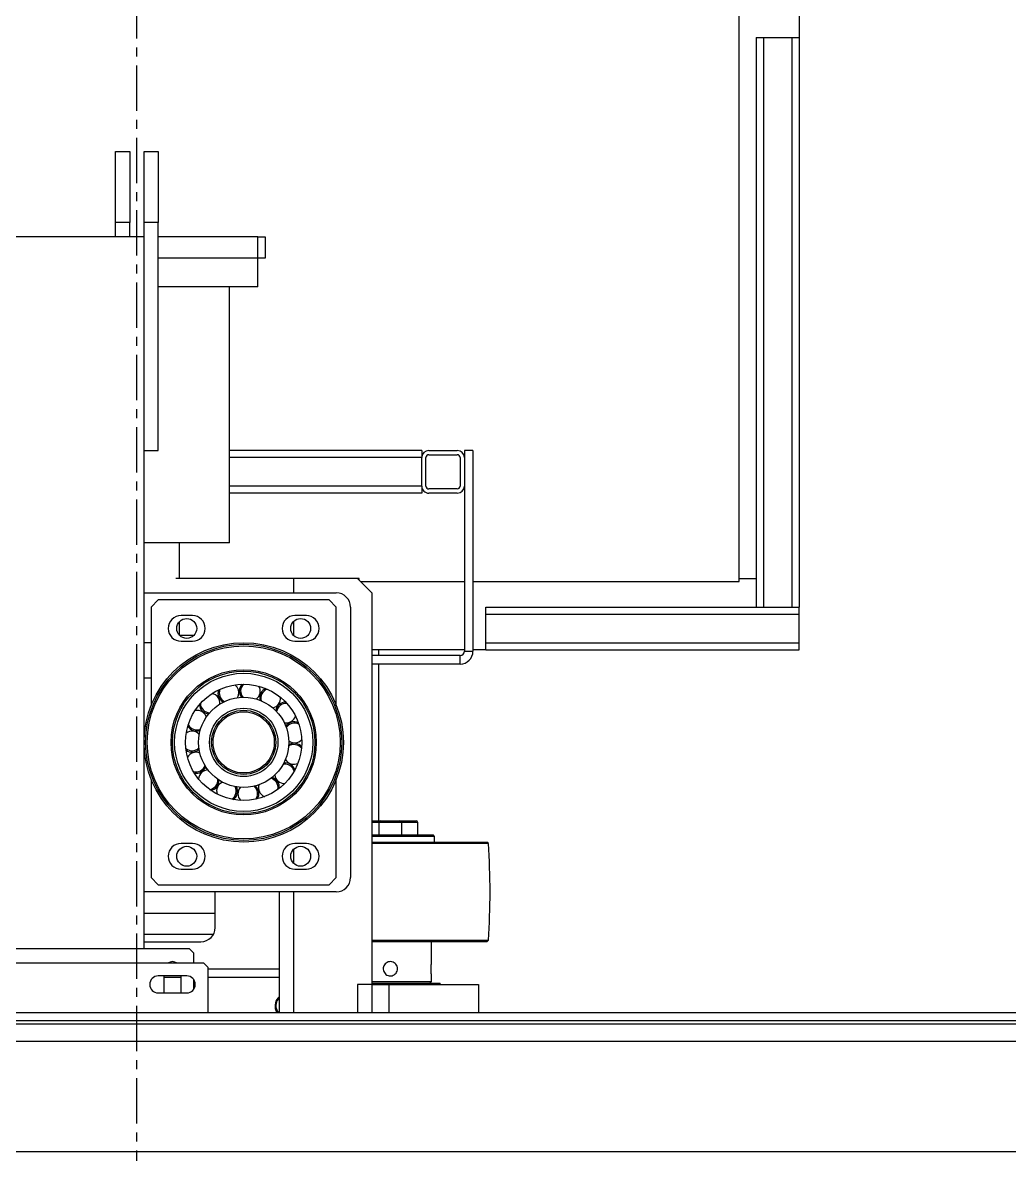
# Model space of a CAD drawing. Header units: millimetres. Extents: x 6622 to 532820, y 3370 to 359312.
# Drawn here: x 463070 to 463763, y 313241 to 314035 of the extents above; entities that cross this region are included whole.
import ezdxf

# ---------------------------------------------------------------- set-up
doc = ezdxf.new("R2010")
doc.units = ezdxf.units.MM
doc.linetypes.add('CENTER', pattern=[50.8, 31.75, -6.35, 6.35, -6.35])

# ---------------------------------------------------------------- blocks, each defined once
blk = doc.blocks.new('A$C6F3A12F4')
at = {"color": 2, "linetype": 'Continuous', "lineweight": 25}
for p, q in [((1285.2, 2635), (1285.2, 1065)), ((1290.6, 1065), (1290.6, 2635)), ((1293.2, 2635), (1293.2, 1065)), ((1305.2, 2614), (1305.2, 1085.91)), ((1382.6, 1085.91), (1382.6, 2614)), ((72.2, 2315), (600.2, 2315)), ((600.2, 2310), (600.2, 2315)), ((600.2, 2315), (1000.2, 2315)), ((1000.2, 2310), (1000.2, 2315)), ((1005.2, 2315), (1000.2, 2315)), ((1005.2, 2095), (1005.2, 2315)), ((1025.2, 2315), (1005.2, 2315)), ((1025.2, 2095), (1025.2, 2315)), ((1030.2, 2315), (1025.2, 2315)), ((1030.2, 2095), (1030.2, 2315)), ((600.2, 2310), (1000.2, 2310)), ((600.2, 2290), (600.2, 2310)), ((1000.2, 2290), (1000.2, 2310)), ((600.2, 2290), (1000.2, 2290)), ((600.2, 2285), (600.2, 2290)), ((1000.2, 2285), (1000.2, 2290)), ((600.2, 2285), (1000.2, 2285)), ((980.2, 2273), (980.2, 2285)), ((1000.2, 2095), (1000.2, 2285)), ((982.2, 2273), (67.2, 2273)), ((982.2, 2086), (982.2, 2273)), ((1005.2, 2095), (1000.2, 2095)), ((1025.2, 2095), (1005.2, 2095)), ((1030.2, 2095), (1025.2, 2095)), ((1030.2, 2095), (1030.2, 2086)), ((1166.27, 2096.85), (1165.2, 2095.77)), ((1165.2, 2090.53), (1165.2, 2095.77)), ((1165.2, 2015), (1165.2, 2090.53)), ((1166.27, 2096.85), (1166.27, 2015)), ((1235.2, 2095.7), (1234.2, 2096.84)), ((1234.2, 2091.52), (1234.2, 2096.84)), ((1234.2, 2015), (1234.2, 2091.52)), ((1235.2, 2095.7), (1235.2, 2090.46)), ((1235.2, 2090.46), (1235.2, 2015)), ((890.2, 2086), (1031.2, 2086)), ((890.2, 2086), (890.2, 2080)), ((1031.2, 2080), (1031.2, 2086)), ((1265.2, 2027), (1265.2, 2090)), ((1265.2, 2090), (1285.2, 2090)), ((890.2, 2080), (895.2, 2080)), ((890.2, 2055), (890.2, 2075)), ((893.2, 2055), (893.2, 2075)), ((895.2, 2080), (915.2, 2080)), ((895.2, 2077), (915.2, 2077)), ((915.2, 2080), (1031.2, 2080)), ((917.2, 2075), (917.2, 2055)), ((920.2, 2075), (920.2, 2055)), ((982.2, 2007), (982.2, 2080)), ((1030.2, 2080), (1030.2, 2015)), ((1040.2, 2077), (1034.2, 2077)), ((1034.2, 2077), (1034.2, 2015)), ((1040.2, 2077), (1040.2, 2015)), ((1161.2, 2059), (1160.2, 2058)), ((1165.2, 2059), (1161.2, 2059)), ((1161.2, 2059), (1161.2, 2015)), ((1265.2, 2063), (1264.2, 2063)), ((1264.2, 2015), (1264.2, 2063)), ((915.2, 2053), (895.2, 2053)), ((1160.2, 2015), (1160.2, 2058)), ((1249.26, 2057), (1235.2, 2057)), ((1263.2, 2057), (1259.2, 2057)), ((1264.2, 2056), (1263.2, 2057)), ((1263.2, 2015), (1263.2, 2057)), ((890.2, 2050), (890.2, 1915)), ((890.2, 2050), (895.2, 2050)), ((915.2, 2050), (895.2, 2050)), ((895.2, 2050), (895.2, 1915)), ((915.2, 2050), (920.2, 2050)), ((915.2, 2050), (915.2, 1915)), ((920.2, 2050), (920.2, 1915)), ((1150.2, 2034.75), (1150.2, 2046.01)), ((1160.2, 2047.26), (1151.45, 2047.26)), ((1151.45, 2047.26), (1151.45, 2036)), ((1150.2, 2021.25), (1150.2, 2034.75)), ((1160.2, 2036), (1151.45, 2036)), ((1151.45, 2036), (1151.45, 2020)), ((1265.2, 2015), (1265.2, 2027)), ((1265.2, 2027), (1285.2, 2027)), ((1034.2, 2020), (1030.2, 2020)), ((1150.2, 2020), (1040.2, 2020)), ((1150.2, 2015), (1150.2, 2021.25)), ((1151.45, 2020), (1160.2, 2020)), ((1151.45, 2020), (1151.45, 2015)), ((990.2, 2015), (980.2, 2005)), ((990.2, 2015), (1265.2, 2015)), ((1265.2, 2015), (1265.2, 2005)), ((1265.2, 2015), (1285.2, 2015)), ((981.2, 2006), (980.2, 2006)), ((980.2, 2006), (980.2, 2005)), ((980.2, 2005), (980.2, 1960)), ((1265.2, 2005), (1285.2, 2005)), ((1000.2, 2000), (1190.2, 2000)), ((990.2, 1855), (990.2, 1990)), ((1000.2, 1990), (995.2, 1985)), ((1069.22, 1990), (1000.2, 1990)), ((1190.2, 1990), (1121.18, 1990)), ((1195.2, 1985), (1190.2, 1990)), ((1200.2, 1990), (1200.2, 1855)), ((995.2, 1985), (995.2, 1865)), ((1195.2, 1865), (1195.2, 1985)), ((1006.2, 1969), (1006.2, 1961)), ((1024.2, 1961), (1024.2, 1969)), ((1166.2, 1969), (1166.2, 1961)), ((1184.2, 1961), (1184.2, 1969)), ((980.2, 1960), (980.2, 1950)), ((980.2, 1960), (990.2, 1960)), ((1010.3, 1960), (1020.1, 1960)), ((1170.3, 1960), (1180.1, 1960)), ((1200.2, 1960), (1285.2, 1960)), ((980.2, 1950), (980.2, 1877.29)), ((1200.2, 1950), (1254.2, 1950)), ((1254.2, 1900), (1254.2, 1950)), ((1254.2, 1950), (1260.2, 1950)), ((1260.2, 1900), (1260.2, 1950)), ((1260.2, 1950), (1285.2, 1950)), ((740.2, 1940), (755.2, 1940)), ((740.2, 1935), (740.2, 1940)), ((755.2, 1940), (755.2, 1935)), ((755.2, 1935), (740.2, 1935)), ((740.2, 1935), (740.2, 1865)), ((775.2, 1935), (755.2, 1935)), ((755.2, 1935), (755.2, 1865)), ((775.2, 1935), (775.2, 1865)), ((955.2, 1915), (775.2, 1915)), ((955.2, 1915), (955.2, 1855)), ((1225.2, 1905), (1200.2, 1905)), ((1215.2, 1855), (1215.2, 1905)), ((1230.2, 1903.66), (1230.2, 1855)), ((1253.2, 1900), (1250.2, 1897)), ((1285.2, 1900), (1253.2, 1900)), ((1235.2, 1855), (1235.2, 1895)), ((1250.2, 1897), (1250.2, 1713)), ((1006.2, 1889), (1006.2, 1881)), ((1020.2, 1889.9), (1020.2, 1880.1)), ((1024.2, 1881), (1024.2, 1889)), ((1166.2, 1889), (1166.2, 1881)), ((1184.2, 1881), (1184.2, 1889)), ((1243.2, 1890), (1240.2, 1887)), ((1240.2, 1887), (1240.2, 1723)), ((1250.2, 1890), (1243.2, 1890)), ((1259.2, 1885), (1259.2, 1865)), ((1268.52, 1890), (1261.88, 1890)), ((1271.2, 1865), (1271.2, 1885)), ((980.2, 1880), (955.2, 1880)), ((1020.1, 1880), (1010.3, 1880)), ((1271.2, 1881), (1259.2, 1881)), ((1260.2, 1869), (1260.2, 1881)), ((1259.2, 1869), (1271.2, 1869)), ((680.2, 1855), (680.2, 1865)), ((680.2, 1865), (730.2, 1865)), ((730.2, 1865), (730.2, 1855)), ((890.2, 1865), (730.2, 1865)), ((890.2, 1855), (890.2, 1865)), ((995.2, 1865), (1000.2, 1860)), ((1000.2, 1860), (1069.22, 1860)), ((1025.2, 1860), (1025.2, 1855)), ((1050.2, 1860), (1050.2, 1855)), ((1121.18, 1860), (1190.2, 1860)), ((1190.2, 1860), (1195.2, 1865)), ((730.2, 1855), (680.2, 1855)), ((740.2, 1855), (730.2, 1855)), ((1240.2, 1855), (740.2, 1855)), ((740.2, 1855), (740.2, 1755)), ((680.2, 1835), (680.2, 1845)), ((680.2, 1845), (730.2, 1845)), ((730.2, 1845), (730.2, 1835)), ((740.2, 1845), (730.2, 1845)), ((730.2, 1835), (680.2, 1835)), ((740.2, 1835), (730.2, 1835))]:
    blk.add_line(p, q, dxfattribs=at)
at = {"color": 2, "linetype": 'Continuous', "lineweight": 25, "flags": 128}
for points in [[(1283.03, 1948.16), (1284.48, 1948.97), (1285.2, 1949.54)], [(1285.2, 1948.76), (1284.78, 1948.44), (1283.26, 1947.61)]]:
    blk.add_lwpolyline(points, dxfattribs=at)
at = {"color": 2, "linetype": 'Continuous', "lineweight": 25}
for centre, radius in [((1095.2, 1925), 70), ((1095.2, 1925), 68.85), ((1095.2, 1925), 67.77), ((1015.2, 1965), 7), ((1095.2, 1925), 51), ((1095.2, 1925), 50), ((1095.2, 1925), 48.5), ((1175.2, 1965), 7), ((1095.2, 1925), 40.83), ((1095.2, 1925), 31.67), ((1095.2, 1925), 24), ((1095.2, 1925), 22.5), ((1095.2, 1925), 21.5), ((1015.2, 1885), 7), ((1175.2, 1885), 7)]:
    blk.add_circle(centre, radius, dxfattribs=at)
for centre, radius, start, end in [((1200.2, 1598), 500, 86.10049, 93.8906), ((1031.2, 2077), 9, 0, 90), ((895.2, 2075), 5, 90, 180), ((895.2, 2075), 2, 90, 180), ((915.2, 2075), 5, 0, 90), ((915.2, 2075), 2, 0, 90), ((1031.2, 2077), 3, 0, 90), ((895.2, 2055), 5, 180, 270), ((895.2, 2055), 2, 180, 270), ((915.2, 2055), 2, 270, 0), ((915.2, 2055), 5, 270, 0), ((1151.45, 2046.01), 1.25, 90, 180), ((1151.45, 2034.75), 1.25, 90, 180), ((1151.45, 2021.25), 1.25, 180, 270), ((1000.2, 1990), 10, 90, 180), ((1190.2, 1990), 10, 0, 90), ((1015.2, 1969), 9, 0, 180), ((1175.2, 1969), 9, 0, 180), ((1087.66, 1960.46), 6.88, 154.12182, 238.00073), ((1088.6, 1960.64), 6.88, 152.6136, 236.49251), ((1088.6, 1960.64), 6.88, 324.49105, 48.36996), ((1102.74, 1960.46), 6.87, 130.12182, 214.00073), ((1103.67, 1960.25), 6.87, 128.6136, 212.49251), ((1103.67, 1960.25), 6.88, 300.49105, 24.36996), ((1015.2, 1961), 9, 180, 0), ((1074.67, 1954.88), 6.88, 176.6136, 260.49251), ((1074.67, 1954.88), 6.87, 348.49105, 72.36996), ((1116.51, 1954.33), 6.88, 106.12182, 190.00073), ((1117.27, 1953.76), 6.88, 124.49178, 188.49251), ((1117.27, 1953.76), 6.88, 104.6136, 124.49178), ((1175.2, 1961), 9, 180, 0), ((1064.29, 1943.95), 6.87, 12.49105, 96.36996), ((1073.89, 1954.33), 6.88, 178.12182, 262.00073), ((1117.27, 1953.76), 6.87, 276.49105, 0.36996), ((1126.59, 1943.13), 6.88, 82.12182, 166.00073), ((1127.06, 1942.29), 6.88, 124.49178, 164.49251), ((1127.06, 1942.29), 6.88, 80.6136, 124.49178), ((1280.2, 1955), 8, 218.68219, 292.52267), ((1280.2, 1955), 7.4, 222.50664, 292.52267), ((1063.81, 1943.13), 6.88, 202.12182, 286.00073), ((1064.29, 1943.95), 6.88, 200.6136, 284.49251), ((1127.06, 1942.29), 6.88, 252.49105, 336.36996), ((1059.26, 1929.74), 6.88, 36.49105, 120.36996), ((1131.25, 1928.79), 6.88, 58.12182, 142.00073), ((1131.34, 1927.84), 6.87, 124.49178, 140.49251), ((1131.34, 1927.84), 6.88, 56.6136, 124.49178), ((1059.26, 1929.74), 6.88, 224.6136, 308.49251), ((1059.15, 1928.79), 6.88, 226.12182, 310.00073), ((1060.44, 1914.71), 6.88, 124.49178, 144.36996), ((1060.44, 1914.71), 6.88, 60.49105, 124.49178), ((1129.37, 1912.89), 6.88, 32.6136, 116.49251), ((1129.68, 1913.8), 6.88, 34.12182, 118.00073), ((1131.34, 1927.84), 6.88, 228.49105, 312.36996), ((1060.44, 1914.71), 6.88, 248.6136, 332.49251), ((1060.72, 1913.8), 6.88, 250.12182, 334.00073), ((1067.63, 1901.46), 6.88, 84.49105, 124.49178), ((1122.14, 1900.74), 6.88, 10.12182, 94.00073), ((1129.37, 1912.89), 6.88, 204.49105, 288.36996), ((1067.63, 1901.46), 6.88, 124.49178, 168.36996), ((1067.63, 1901.46), 6.88, 272.6136, 356.49251), ((1068.26, 1900.74), 6.88, 274.12182, 358.00073), ((1121.49, 1900.04), 6.88, 180.49105, 264.36996), ((1121.49, 1900.04), 6.88, 8.6136, 92.49251), ((1225.2, 1895), 10, 0, 90), ((1015.2, 1889), 9, 0, 180), ((1079.59, 1892.28), 6.88, 124.49178, 192.36996), ((1079.59, 1892.28), 6.88, 108.49105, 124.49178), ((1079.59, 1892.28), 6.87, 296.6136, 20.49251), ((1080.46, 1891.88), 6.88, 298.12182, 22.00073), ((1094.25, 1888.76), 6.87, 132.49105, 216.36996), ((1094.25, 1888.76), 6.87, 320.6136, 44.49251), ((1095.2, 1888.75), 6.88, 322.12182, 46.00073), ((1109.07, 1891.51), 6.87, 156.49105, 240.36996), ((1109.07, 1891.51), 6.88, 344.6136, 68.49251), ((1109.94, 1891.88), 6.88, 346.12182, 70.00073), ((1175.2, 1889), 9, 0, 180), ((1265.2, 1885), 6, 0, 180), ((1015.2, 1881), 9, 180, 0), ((1175.2, 1881), 9, 180, 0), ((1255.2, 1875), 6, 146.44269, 213.55731), ((1265.2, 1865), 6, 180, 0)]:
    blk.add_arc(centre, radius, start, end, dxfattribs=at)
for points, knots in [([(1259.2, 2057), (1259.15, 2056.99), (1259.04, 2056.97), (1258.19, 2056.84), (1256.93, 2056.68), (1255.35, 2056.57), (1253.65, 2056.55), (1252.02, 2056.63), (1250.63, 2056.78), (1249.65, 2056.92), (1249.18, 2057), (1249.25, 2056.99), (1249.26, 2056.99)], [0, 0, 0, 0, 0.106299, 0.212522, 0.319778, 0.427701, 0.534553, 0.640252, 0.746473, 0.854128, 0.961844, 1, 1, 1, 1]), ([(1259.2, 2028), (1259.15, 2027.44), (1259.04, 2026.33), (1258.19, 2024.84), (1256.93, 2023.7), (1255.35, 2023.04), (1253.65, 2022.94), (1252.02, 2023.4), (1250.63, 2024.36), (1249.63, 2025.74), (1249.14, 2027.38), (1249.22, 2029.08), (1249.85, 2030.65), (1250.97, 2031.94), (1252.45, 2032.79), (1254.13, 2033.09), (1255.81, 2032.83), (1257.3, 2032.04), (1258.45, 2030.8), (1259.1, 2029.37), (1259.17, 2028.4), (1259.2, 2028)], [0, 0, 0, 0, 0.053149, 0.10628, 0.159896, 0.213859, 0.267285, 0.320129, 0.373249, 0.427069, 0.480934, 0.534122, 0.586971, 0.640321, 0.694258, 0.747954, 0.800935, 0.85385, 0.907443, 0.961406, 1, 1, 1, 1])]:
    blk.add_open_spline(points, degree=3, knots=knots, dxfattribs=at)

msp = doc.modelspace()

# ---------------------------------------------------------------- linework, layer by layer
at = {"color": 1, "linetype": 'CENTER'}
msp.add_line((463150, 268660), (463150, 314819.539), dxfattribs=at)

# ---------------------------------------------------------------- block references
at = {"color": 0, "rotation": 270}
msp.add_blockref('A$C6F3A12F4', (461300, 314625.198), dxfattribs=at)

doc.saveas('drawing.dxf')
